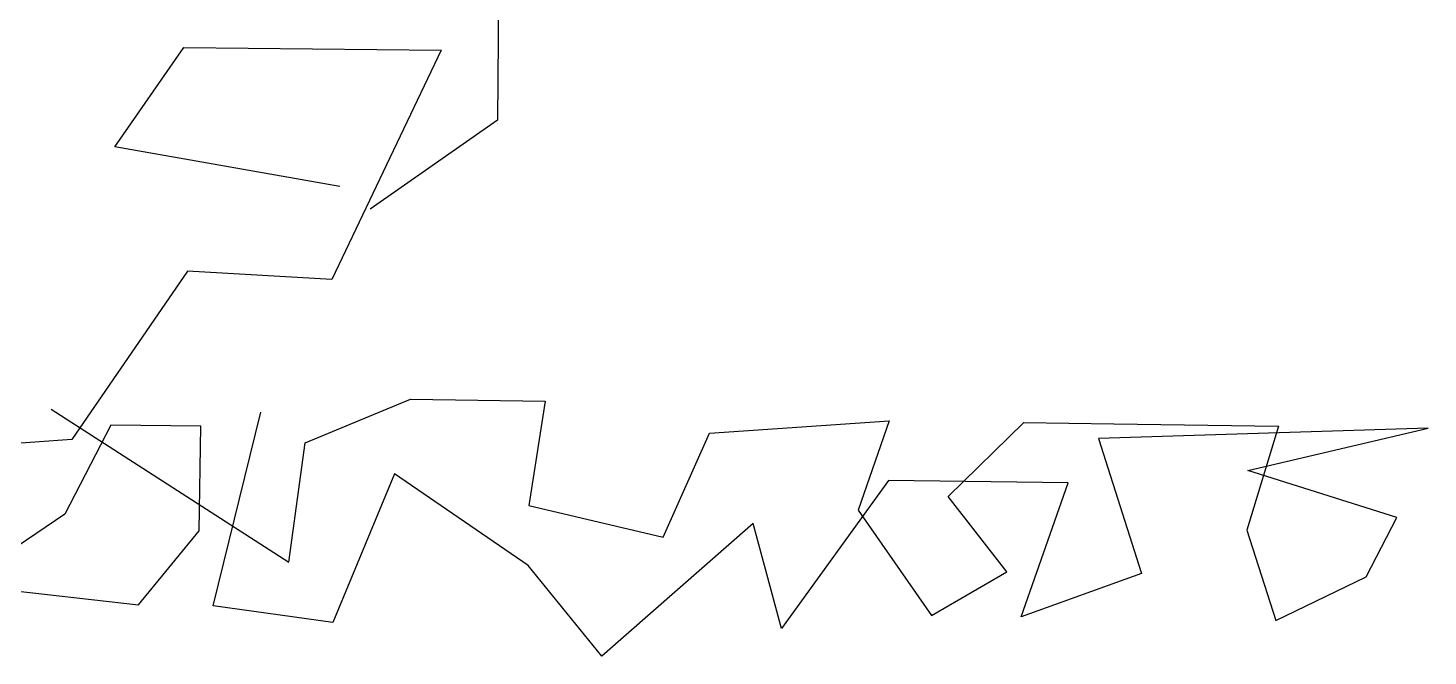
# Model space of a CAD drawing. Extents: x -1568 to -728, y -1287 to -990.
# Drawn here: x -1016.553 to -1015.056, y -1147.891 to -1147.219 of the extents above; entities that cross this region are included whole.
import ezdxf

# ---------------------------------------------------------------- set-up
doc = ezdxf.new("R2010")
doc.units = 0
doc.header["$LTSCALE"] = 5
doc.layers.get('0').update_dxf_attribs({"linetype": 'CONTINUOUS'})
doc.layers.add('fz', color=7, linetype='CONTINUOUS')
doc.layers.add('植物', color=3, linetype='CONTINUOUS')

# ---------------------------------------------------------------- blocks, each defined once
blk = doc.blocks.new('A$C3A3013BA')
at = {"layer": '植物', "color": 3}
for p, q in [((2447.5, 8458.5), (2668.4, 8513.7)), ((2263.5, 8054), (2447.5, 8458.5)), ((1950.7, 8017.2), (2263.5, 8054)), ((1803.4, 7484), (1950.7, 8017.2)), ((1656.2, 7612.7), (1895.5, 7851.7)), ((1969.1, 7814.9), (2465.9, 7814.9)), ((2465.9, 7814.9), (2355.5, 7575.9)), ((1729.8, 7171.4), (1656.2, 7612.7)), ((2355.5, 7575.9), (1803.4, 7484))]:
    blk.add_line(p, q, dxfattribs=at)
blk = doc.blocks.new('LIM43')
at = {"color": 98}
for p, q in [((942287.8214, 2579500.7689), (942288.0753, 2579500.6055)), ((942288.093, 2579500.7332), (942288.2057, 2579500.7796)), ((942288.2057, 2579500.7796), (942288.3497, 2579500.7777)), ((942288.3497, 2579500.7777), (942288.3321, 2579500.666)), ((942287.8852, 2579500.752), (942287.8359, 2579500.6568)), ((942287.9812, 2579500.7507), (942287.8852, 2579500.752)), ((942287.9946, 2579500.5587), (942288.0454, 2579500.7658)), ((942288.5252, 2579500.7433), (942288.7175, 2579500.7566)), ((942288.7175, 2579500.7566), (942288.6841, 2579500.6612)), ((942288.7804, 2579500.6758), (942288.8615, 2579500.7547)), ((942288.8615, 2579500.7547), (942288.9575, 2579500.7534)), ((942288.9575, 2579500.7534), (942289.1335, 2579500.751)), ((942287.9797, 2579500.6388), (942287.9812, 2579500.7507)), ((942288.4757, 2579500.632), (942288.5252, 2579500.7433)), ((942289.2935, 2579500.7488), (942288.9412, 2579500.7376)), ((942288.9412, 2579500.7376), (942288.9873, 2579500.5931)), ((942289.1335, 2579500.751), (942289.0999, 2579500.6395)), ((942289.1008, 2579500.7034), (942289.2935, 2579500.7488)), ((942288.0753, 2579500.6055), (942288.093, 2579500.7332)), ((942288.1886, 2579500.6999), (942288.1224, 2579500.5409)), ((942288.3313, 2579500.602), (942288.1886, 2579500.6999)), ((942288.7166, 2579500.6927), (942288.6024, 2579500.5344)), ((942288.9086, 2579500.6901), (942288.7166, 2579500.6927)), ((942289.2602, 2579500.6533), (942289.1008, 2579500.7034)), ((942288.8586, 2579500.5469), (942288.9086, 2579500.6901)), ((942288.3321, 2579500.666), (942288.4757, 2579500.632)), ((942288.8433, 2579500.595), (942288.7804, 2579500.6758)), ((942287.8359, 2579500.6568), (942287.6744, 2579500.547)), ((942288.6841, 2579500.6612), (942288.7626, 2579500.5482)), ((942289.2273, 2579500.5898), (942289.2602, 2579500.6533)), ((942287.9146, 2579500.5598), (942287.9797, 2579500.6388)), ((942288.5719, 2579500.6467), (942288.41, 2579500.505)), ((942288.6024, 2579500.5344), (942288.5719, 2579500.6467)), ((942289.0999, 2579500.6395), (942289.1306, 2579500.5431)), ((942288.41, 2579500.505), (942288.3313, 2579500.602)), ((942288.7626, 2579500.5482), (942288.8433, 2579500.595)), ((942288.9873, 2579500.5931), (942288.8586, 2579500.5469)), ((942289.1306, 2579500.5431), (942289.2273, 2579500.5898)), ((942287.7548, 2579500.5779), (942287.9146, 2579500.5598)), ((942288.1224, 2579500.5409), (942287.9946, 2579500.5587))]:
    blk.add_line(p, q, dxfattribs=at)

msp = doc.modelspace()

# ---------------------------------------------------------------- block references
at = {"layer": 'fz'}
msp.add_blockref('LIM43', (-943304.34916, -2580648.39614), dxfattribs=at)
at = {"layer": '植物', "color": 4, "xscale": 0.0004915199845806296, "yscale": 0.0004915199242532253, "zscale": 0.0004915200000000004, "rotation": 170.0000031482475}
msp.add_blockref('A$C3A3013BA', (-1014.59914, -1143.77419), dxfattribs=at)

doc.saveas('drawing.dxf')
